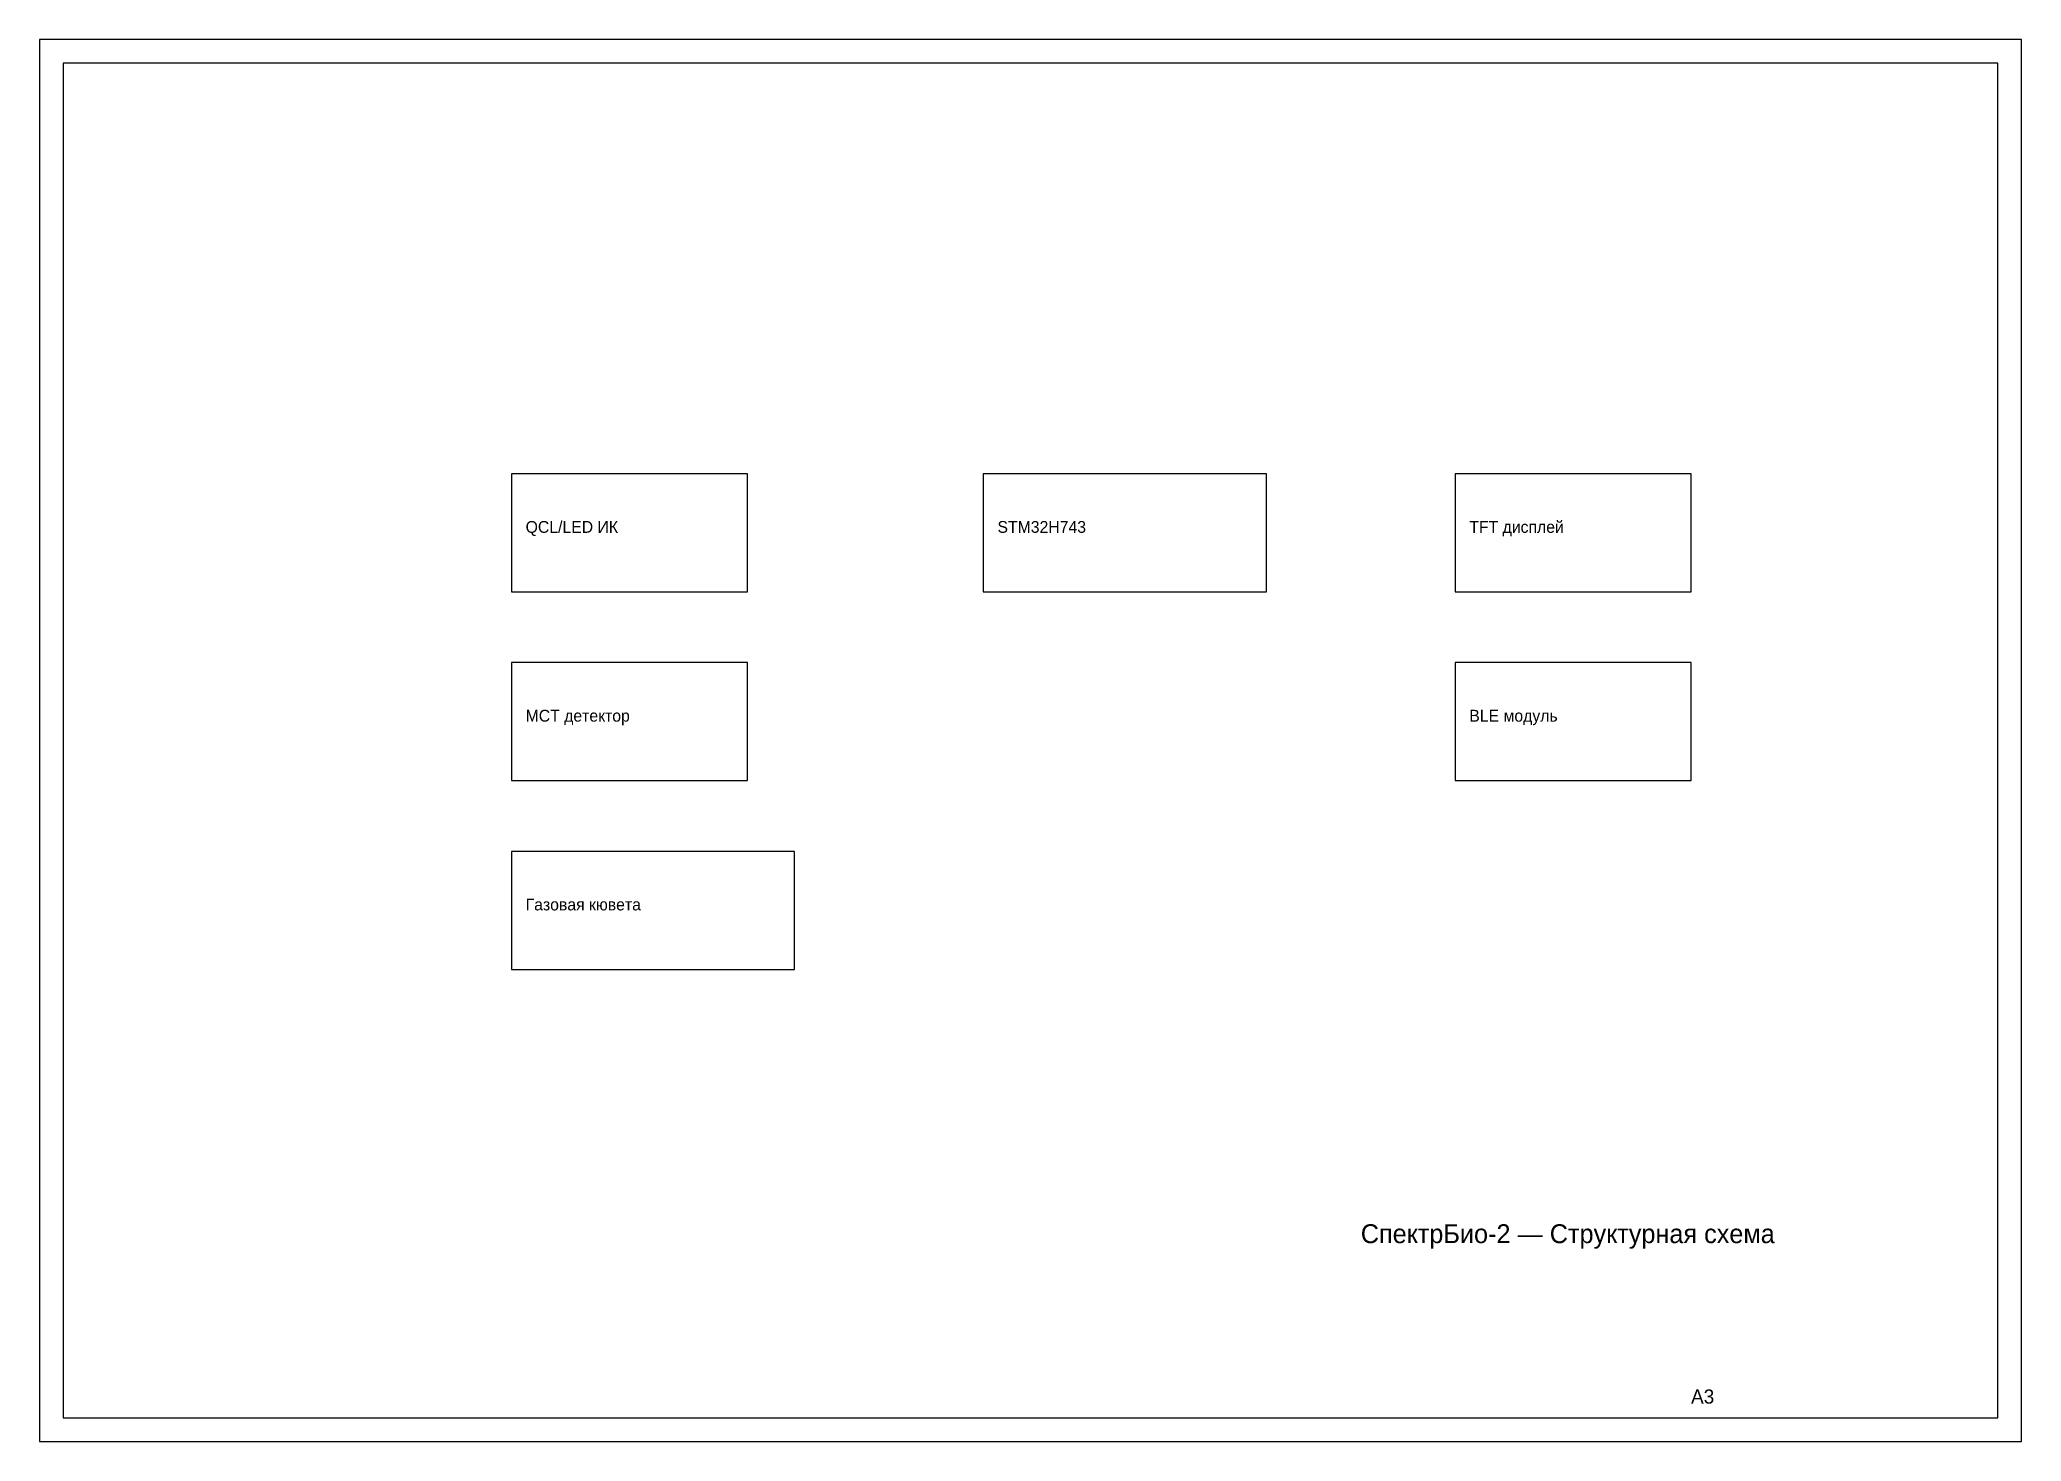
# Model space of a CAD drawing. Header units: metres. Extents: x 0 to 420, y 0 to 297.
import ezdxf

# ---------------------------------------------------------------- set-up
doc = ezdxf.new("R2010")
doc.units = ezdxf.units.M

msp = doc.modelspace()

# ---------------------------------------------------------------- linework, layer by layer
for p, q in [((420, 297), (0, 297)), ((0, 297), (0, 0)), ((420, 0), (420, 297)), ((415, 292), (5, 292)), ((5, 292), (5, 5)), ((415, 5), (415, 292)), ((5, 5), (415, 5)), ((0, 0), (420, 0))]:
    msp.add_line(p, q)
for points in [[(100, 180), (150, 180), (150, 205), (100, 205)], [(200, 180), (260, 180), (260, 205), (200, 205)], [(300, 180), (350, 180), (350, 205), (300, 205)], [(100, 140), (150, 140), (150, 165), (100, 165)], [(300, 140), (350, 140), (350, 165), (300, 165)], [(100, 100), (160, 100), (160, 125), (100, 125)]]:
    msp.add_lwpolyline(points, close=True)

# ---------------------------------------------------------------- texts
for s, height, p in [('QCL/LED ИК', 2.5, (103, 192.5)), ('STM32H743', 2.5, (203, 192.5)), ('TFT дисплей', 2.5, (303, 192.5)), ('MCT детектор', 2.5, (103, 152.5)), ('BLE модуль', 2.5, (303, 152.5)), ('Газовая кювета', 2.5, (103, 112.5)), ('СпектрБио-2 — Структурная схема', 4, (280, 42)), ('А3', 3, (350, 8))]:
    msp.add_text(s, height=height).set_placement(p)

doc.saveas('drawing.dxf')
